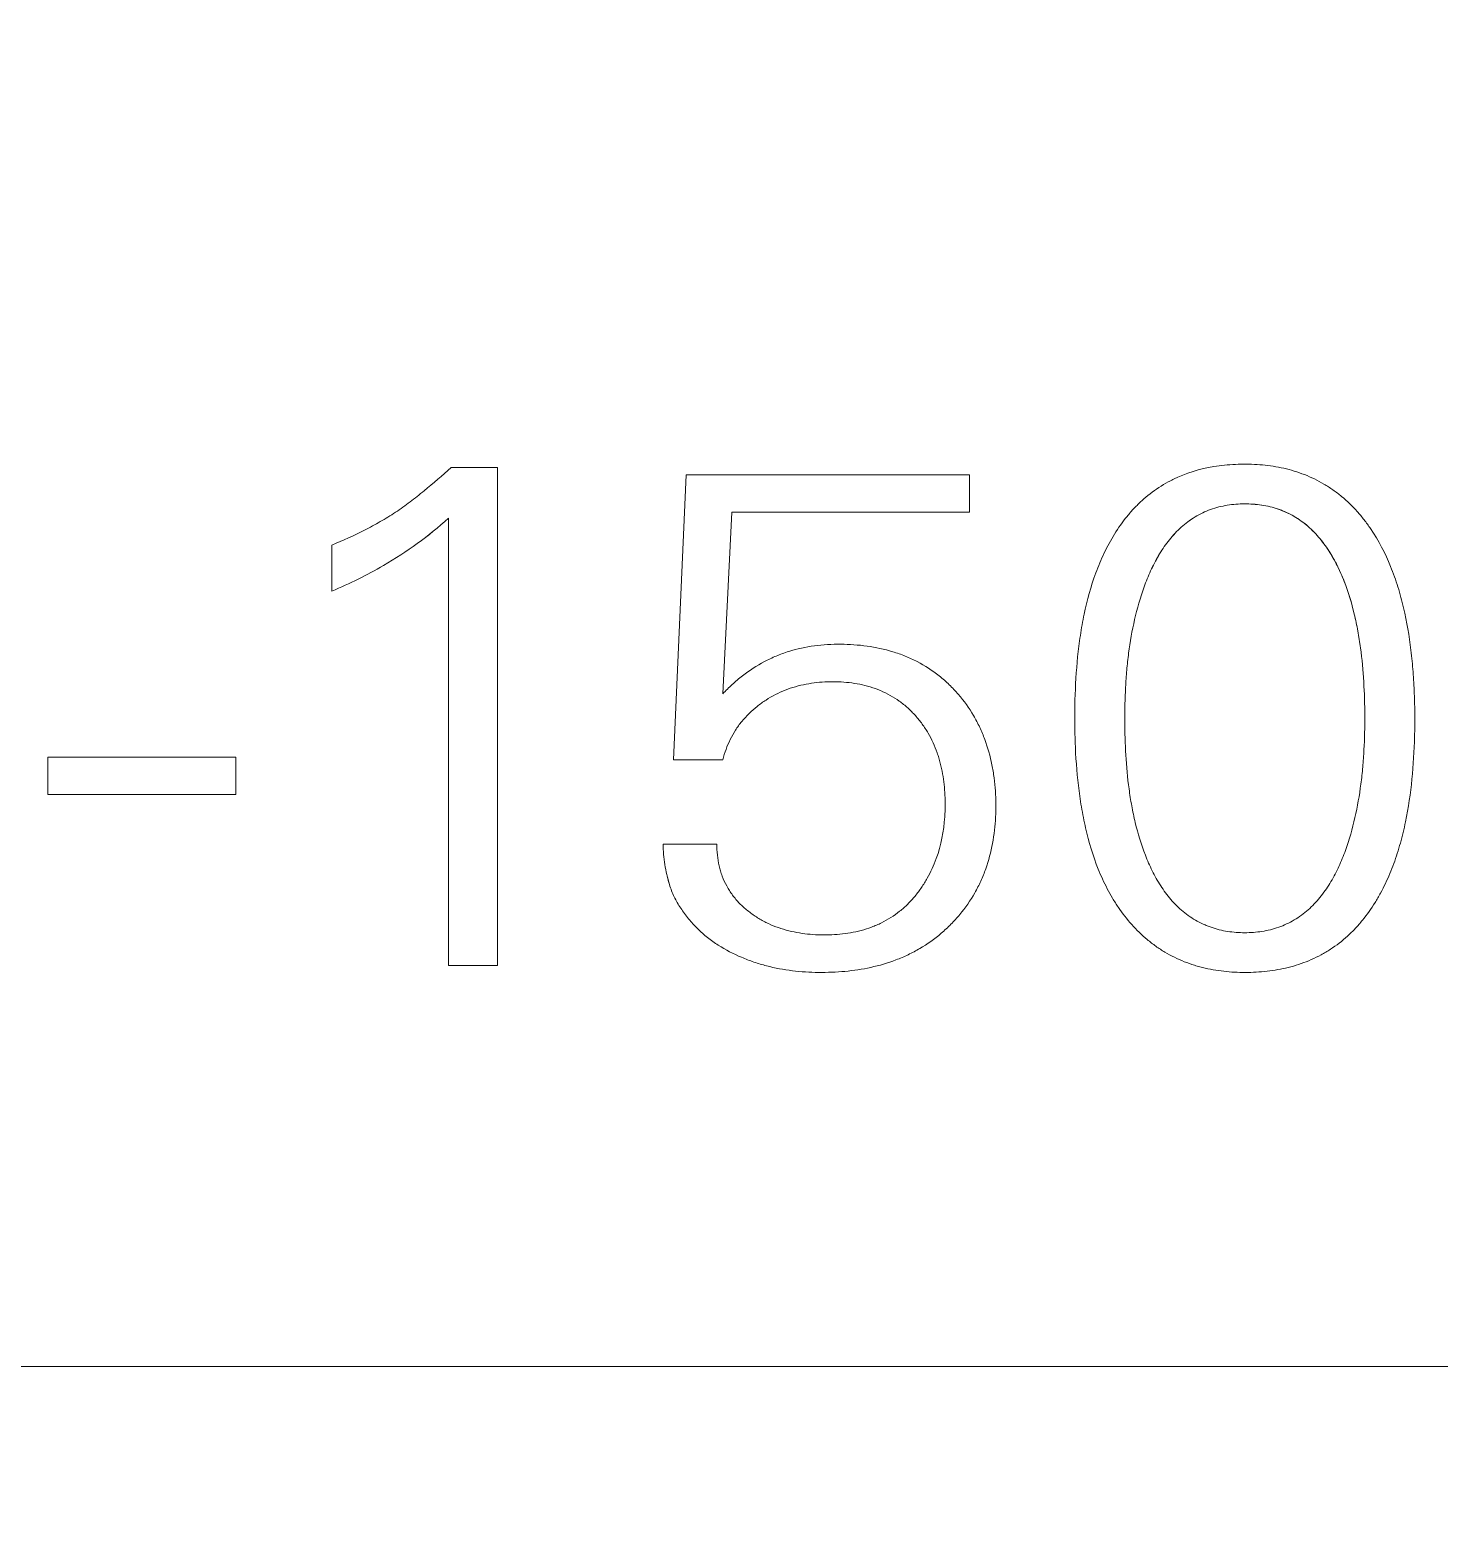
# Model space of a CAD drawing. Header units: millimetres. Extents: x 1359 to 3577, y 1336 to 3557.
# Drawn here: x 2588.19 to 2596.42, y 3249.92 to 3258.58 of the extents above; entities that cross this region are included whole.
import ezdxf

# ---------------------------------------------------------------- set-up
doc = ezdxf.new("R2010")
doc.units = ezdxf.units.MM
doc.set_wipeout_variables(frame=1)
doc.layers.add('000-PI-Oprema', color=30, linetype='Continuous', lineweight=5)

msp = doc.modelspace()

# ---------------------------------------------------------------- wipeouts: each hides what was drawn before it
msp.add_wipeout([(2556.5712, 3330.083), (2626.3712, 3330.083), (2626.3713, 3183.083), (2556.5713, 3183.083)])

# ---------------------------------------------------------------- next in the draw order: linework, layer by layer
at = {"layer": '000-PI-Oprema', "color": 0, "linetype": 'ByBlock', "lineweight": 0}
for p, q in [((2590.9212, 3256.0287), (2590.6509, 3256.0287)), ((2590.9212, 3256.0287), (2590.6509, 3256.0287)), ((2590.9212, 3253.1234), (2590.9212, 3256.0286)), ((2590.9212, 3253.1234), (2590.9212, 3256.0286)), ((2592.0219, 3255.987), (2591.9478, 3254.3237)), ((2592.0219, 3255.987), (2591.9478, 3254.3237)), ((2593.6759, 3255.987), (2592.0219, 3255.987)), ((2593.6759, 3255.987), (2592.0219, 3255.987)), ((2593.6759, 3255.768), (2593.6759, 3255.987)), ((2593.6759, 3255.768), (2593.6759, 3255.987)), ((2590.6342, 3255.7346), (2590.6342, 3253.1234)), ((2590.6342, 3255.7346), (2590.6342, 3253.1234)), ((2592.2356, 3254.7086), (2592.2874, 3255.768)), ((2592.2356, 3254.7086), (2592.2874, 3255.768)), ((2592.2874, 3255.768), (2593.6759, 3255.768)), ((2592.2874, 3255.768), (2593.6759, 3255.768)), ((2589.9543, 3255.577), (2589.9543, 3255.308)), ((2589.9543, 3255.577), (2589.9543, 3255.308)), ((2588.2963, 3254.3396), (2588.2963, 3254.1206)), ((2589.3931, 3254.3396), (2588.2963, 3254.3396)), ((2588.2963, 3254.3396), (2588.2963, 3254.1206)), ((2589.3931, 3254.3396), (2588.2963, 3254.3396)), ((2589.3931, 3254.1206), (2589.3931, 3254.3396)), ((2589.3931, 3254.1206), (2589.3931, 3254.3396)), ((2591.9478, 3254.3237), (2592.2356, 3254.3237)), ((2591.9478, 3254.3237), (2592.2356, 3254.3237)), ((2588.2963, 3254.1206), (2589.3931, 3254.1206)), ((2588.2963, 3254.1206), (2589.3931, 3254.1206)), ((2592.2005, 3253.8311), (2591.8872, 3253.8311)), ((2592.2005, 3253.8311), (2591.8872, 3253.8311)), ((2590.6342, 3253.1234), (2590.9212, 3253.1234)), ((2590.6342, 3253.1234), (2590.9212, 3253.1234)), ((2607.3712, 3250.783), (2556.8712, 3250.783)), ((2607.3712, 3250.783), (2556.8712, 3250.783))]:
    msp.add_line(p, q, dxfattribs=at)
for points, knots in [([(2590.6509, 3256.0287), (2590.5985, 3255.9829), (2590.5456, 3255.9377), (2590.4649, 3255.8715), (2590.4378, 3255.8498), (2590.3963, 3255.8181), (2590.3824, 3255.8077), (2590.354, 3255.7874), (2590.3396, 3255.7777), (2590.2959, 3255.7491), (2590.2662, 3255.7309), (2590.2058, 3255.6963), (2590.1751, 3255.6797), (2590.0821, 3255.6324), (2590.0187, 3255.6037), (2589.9543, 3255.577)], [0, 0, 0, 0, 0.25, 0.25, 0.375, 0.375, 0.4375, 0.4375, 0.5, 0.5, 0.625, 0.625, 0.75, 0.75, 1, 1, 1, 1]), ([(2590.6509, 3256.0287), (2590.5985, 3255.9829), (2590.5456, 3255.9377), (2590.4649, 3255.8715), (2590.4378, 3255.8498), (2590.3963, 3255.8181), (2590.3824, 3255.8077), (2590.354, 3255.7874), (2590.3396, 3255.7777), (2590.2959, 3255.7491), (2590.2662, 3255.7309), (2590.2058, 3255.6963), (2590.1751, 3255.6797), (2590.0821, 3255.6324), (2590.0187, 3255.6037), (2589.9543, 3255.577)], [0, 0, 0, 0, 0.25, 0.25, 0.375, 0.375, 0.4375, 0.4375, 0.5, 0.5, 0.625, 0.625, 0.75, 0.75, 1, 1, 1, 1]), ([(2594.5444, 3253.4619), (2594.5924, 3253.3917), (2594.6478, 3253.3284), (2594.7289, 3253.2604), (2594.7459, 3253.2474), (2594.7805, 3253.2228), (2594.8335, 3253.1883), (2594.9088, 3253.1514), (2594.9686, 3253.1303), (2594.999, 3253.1209), (2595.0093, 3253.118), (2595.0298, 3253.1124), (2595.0813, 3253.0996), (2595.1332, 3253.0914), (2595.2169, 3253.0834), (2595.2589, 3253.082), (2595.3224, 3253.0829), (2595.3437, 3253.0838), (2595.3859, 3253.0868), (2595.4069, 3253.0888), (2595.4694, 3253.0969), (2595.5105, 3253.1048), (2595.5914, 3253.1265), (2595.6312, 3253.1402), (2595.6897, 3253.1658), (2595.7089, 3253.1752), (2595.7461, 3253.1952), (2595.8004, 3253.2274), (2595.8504, 3253.2661), (2595.8976, 3253.309), (2595.9128, 3253.3239), (2595.9418, 3253.3548), (2595.9558, 3253.3707), (2595.9957, 3253.4197), (2596.02, 3253.4542), (2596.0535, 3253.5083), (2596.0641, 3253.5268), (2596.0843, 3253.564), (2596.0939, 3253.5828), (2596.121, 3253.6398), (2596.1372, 3253.6785), (2596.1662, 3253.7572), (2596.179, 3253.7971), (2596.196, 3253.8579), (2596.2013, 3253.8783), (2596.2112, 3253.9193), (2596.2158, 3253.94), (2596.2373, 3254.0435), (2596.2493, 3254.1265), (2596.2662, 3254.293), (2596.271, 3254.3764), (2596.2742, 3254.5017), (2596.2746, 3254.5435), (2596.2741, 3254.6272), (2596.2724, 3254.711), (2596.2677, 3254.7949), (2596.2613, 3254.8789), (2596.2572, 3254.9208), (2596.2421, 3255.0459), (2596.2282, 3255.1286), (2596.1993, 3255.2513), (2596.1884, 3255.2919), (2596.1633, 3255.3726), (2596.1492, 3255.4122), (2596.1019, 3255.5287), (2596.0637, 3255.6031), (2596.004, 3255.6904), (2595.9914, 3255.7076), (2595.9655, 3255.7409), (2595.952, 3255.757), (2595.91, 3255.804), (2595.8799, 3255.8332), (2595.8393, 3255.8669), (2595.8311, 3255.8734), (2595.8142, 3255.8863), (2595.8056, 3255.8926), (2595.7796, 3255.911), (2595.7263, 3255.9453), (2595.651, 3255.9817), (2595.5912, 3256.0025), (2595.5507, 3256.0148), (2595.5301, 3256.0203), (2595.4683, 3256.0343), (2595.4268, 3256.0406), (2595.3433, 3256.0483), (2595.3013, 3256.0497), (2595.238, 3256.0485), (2595.2168, 3256.0476), (2595.1747, 3256.0445), (2595.1537, 3256.0424), (2595.0497, 3256.0285), (2594.969, 3256.0075), (2594.8818, 3255.9688), (2594.8721, 3255.9643), (2594.853, 3255.9549), (2594.8249, 3255.9403), (2594.7619, 3255.9026), (2594.696, 3255.8513), (2594.651, 3255.8069), (2594.6292, 3255.7838), (2594.6221, 3255.7759), (2594.6081, 3255.7599), (2594.5741, 3255.7195), (2594.5439, 3255.6767), (2594.4999, 3255.6055), (2594.4799, 3255.5685), (2594.4526, 3255.5115), (2594.4439, 3255.4922), (2594.4275, 3255.4533), (2594.4197, 3255.4337), (2594.3833, 3255.3353), (2594.3614, 3255.2548), (2594.3358, 3255.1321), (2594.3286, 3255.0909), (2594.3161, 3255.008), (2594.3109, 3254.9662), (2594.2982, 3254.8408), (2594.2933, 3254.7573), (2594.29, 3254.6322), (2594.2895, 3254.5905), (2594.2898, 3254.5071), (2594.2906, 3254.4654), (2594.2952, 3254.3405), (2594.3011, 3254.2572), (2594.3157, 3254.1324), (2594.3215, 3254.0909), (2594.332, 3254.0286), (2594.3358, 3254.0078), (2594.344, 3253.9665), (2594.3484, 3253.946), (2594.3719, 3253.8438), (2594.3958, 3253.7637), (2594.4424, 3253.6469), (2594.4597, 3253.6086), (2594.4891, 3253.5522), (2594.4994, 3253.5337), (2594.5211, 3253.4973), (2594.5324, 3253.4794), (2594.5444, 3253.4619)], [0, 0, 0, 0, 0.03125, 0.03125, 0.039063, 0.039063, 0.046875, 0.0625, 0.070313, 0.070313, 0.074219, 0.074219, 0.078125, 0.09375, 0.09375, 0.109375, 0.109375, 0.117188, 0.117188, 0.125, 0.125, 0.140625, 0.140625, 0.15625, 0.15625, 0.164063, 0.164063, 0.171875, 0.1875, 0.1875, 0.195313, 0.195313, 0.203125, 0.203125, 0.21875, 0.21875, 0.226563, 0.226563, 0.234375, 0.234375, 0.25, 0.25, 0.265625, 0.265625, 0.273438, 0.273438, 0.28125, 0.28125, 0.3125, 0.3125, 0.34375, 0.34375, 0.359375, 0.359375, 0.375, 0.390625, 0.390625, 0.40625, 0.40625, 0.4375, 0.4375, 0.453125, 0.453125, 0.46875, 0.46875, 0.5, 0.5, 0.507813, 0.507813, 0.515625, 0.515625, 0.53125, 0.53125, 0.535156, 0.535156, 0.539063, 0.539063, 0.546875, 0.5625, 0.570313, 0.570313, 0.578125, 0.578125, 0.59375, 0.59375, 0.609375, 0.609375, 0.617188, 0.617188, 0.625, 0.625, 0.65625, 0.65625, 0.660156, 0.660156, 0.664063, 0.671875, 0.6875, 0.695313, 0.695313, 0.699219, 0.699219, 0.703125, 0.71875, 0.71875, 0.734375, 0.734375, 0.742188, 0.742188, 0.75, 0.75, 0.78125, 0.78125, 0.796875, 0.796875, 0.8125, 0.8125, 0.84375, 0.84375, 0.859375, 0.859375, 0.875, 0.875, 0.90625, 0.90625, 0.921875, 0.921875, 0.929688, 0.929688, 0.9375, 0.9375, 0.96875, 0.96875, 0.984375, 0.984375, 0.992188, 0.992188, 1, 1, 1, 1]), ([(2594.5444, 3253.4619), (2594.5924, 3253.3917), (2594.6478, 3253.3284), (2594.7289, 3253.2604), (2594.7459, 3253.2474), (2594.7805, 3253.2228), (2594.8335, 3253.1883), (2594.9088, 3253.1514), (2594.9686, 3253.1303), (2594.999, 3253.1209), (2595.0093, 3253.118), (2595.0298, 3253.1124), (2595.0813, 3253.0996), (2595.1332, 3253.0914), (2595.2169, 3253.0834), (2595.2589, 3253.082), (2595.3224, 3253.0829), (2595.3437, 3253.0838), (2595.3859, 3253.0868), (2595.4069, 3253.0888), (2595.4694, 3253.0969), (2595.5105, 3253.1048), (2595.5914, 3253.1265), (2595.6312, 3253.1402), (2595.6897, 3253.1658), (2595.7089, 3253.1752), (2595.7461, 3253.1952), (2595.8004, 3253.2274), (2595.8504, 3253.2661), (2595.8976, 3253.309), (2595.9128, 3253.3239), (2595.9418, 3253.3548), (2595.9558, 3253.3707), (2595.9957, 3253.4197), (2596.02, 3253.4542), (2596.0535, 3253.5083), (2596.0641, 3253.5268), (2596.0843, 3253.564), (2596.0939, 3253.5828), (2596.121, 3253.6398), (2596.1372, 3253.6785), (2596.1662, 3253.7572), (2596.179, 3253.7971), (2596.196, 3253.8579), (2596.2013, 3253.8783), (2596.2112, 3253.9193), (2596.2158, 3253.94), (2596.2373, 3254.0435), (2596.2493, 3254.1265), (2596.2662, 3254.293), (2596.271, 3254.3764), (2596.2742, 3254.5017), (2596.2746, 3254.5435), (2596.2741, 3254.6272), (2596.2724, 3254.711), (2596.2677, 3254.7949), (2596.2613, 3254.8789), (2596.2572, 3254.9208), (2596.2421, 3255.0459), (2596.2282, 3255.1286), (2596.1993, 3255.2513), (2596.1884, 3255.2919), (2596.1633, 3255.3726), (2596.1492, 3255.4122), (2596.1019, 3255.5287), (2596.0637, 3255.6031), (2596.004, 3255.6904), (2595.9914, 3255.7076), (2595.9655, 3255.7409), (2595.952, 3255.757), (2595.91, 3255.804), (2595.8799, 3255.8332), (2595.8393, 3255.8669), (2595.8311, 3255.8734), (2595.8142, 3255.8863), (2595.8056, 3255.8926), (2595.7796, 3255.911), (2595.7263, 3255.9453), (2595.651, 3255.9817), (2595.5912, 3256.0025), (2595.5507, 3256.0148), (2595.5301, 3256.0203), (2595.4683, 3256.0343), (2595.4268, 3256.0406), (2595.3433, 3256.0483), (2595.3013, 3256.0497), (2595.238, 3256.0485), (2595.2168, 3256.0476), (2595.1747, 3256.0445), (2595.1537, 3256.0424), (2595.0497, 3256.0285), (2594.969, 3256.0075), (2594.8818, 3255.9688), (2594.8721, 3255.9643), (2594.853, 3255.9549), (2594.8249, 3255.9403), (2594.7619, 3255.9026), (2594.696, 3255.8513), (2594.651, 3255.8069), (2594.6292, 3255.7838), (2594.6221, 3255.7759), (2594.6081, 3255.7599), (2594.5741, 3255.7195), (2594.5439, 3255.6767), (2594.4999, 3255.6055), (2594.4799, 3255.5685), (2594.4526, 3255.5115), (2594.4439, 3255.4922), (2594.4275, 3255.4533), (2594.4197, 3255.4337), (2594.3833, 3255.3353), (2594.3614, 3255.2548), (2594.3358, 3255.1321), (2594.3286, 3255.0909), (2594.3161, 3255.008), (2594.3109, 3254.9662), (2594.2982, 3254.8408), (2594.2933, 3254.7573), (2594.29, 3254.6322), (2594.2895, 3254.5905), (2594.2898, 3254.5071), (2594.2906, 3254.4654), (2594.2952, 3254.3405), (2594.3011, 3254.2572), (2594.3157, 3254.1324), (2594.3215, 3254.0909), (2594.332, 3254.0286), (2594.3358, 3254.0078), (2594.344, 3253.9665), (2594.3484, 3253.946), (2594.3719, 3253.8438), (2594.3958, 3253.7637), (2594.4424, 3253.6469), (2594.4597, 3253.6086), (2594.4891, 3253.5522), (2594.4994, 3253.5337), (2594.5211, 3253.4973), (2594.5324, 3253.4794), (2594.5444, 3253.4619)], [0, 0, 0, 0, 0.03125, 0.03125, 0.039063, 0.039063, 0.046875, 0.0625, 0.070313, 0.070313, 0.074219, 0.074219, 0.078125, 0.09375, 0.09375, 0.109375, 0.109375, 0.117188, 0.117188, 0.125, 0.125, 0.140625, 0.140625, 0.15625, 0.15625, 0.164063, 0.164063, 0.171875, 0.1875, 0.1875, 0.195313, 0.195313, 0.203125, 0.203125, 0.21875, 0.21875, 0.226563, 0.226563, 0.234375, 0.234375, 0.25, 0.25, 0.265625, 0.265625, 0.273438, 0.273438, 0.28125, 0.28125, 0.3125, 0.3125, 0.34375, 0.34375, 0.359375, 0.359375, 0.375, 0.390625, 0.390625, 0.40625, 0.40625, 0.4375, 0.4375, 0.453125, 0.453125, 0.46875, 0.46875, 0.5, 0.5, 0.507813, 0.507813, 0.515625, 0.515625, 0.53125, 0.53125, 0.535156, 0.535156, 0.539063, 0.539063, 0.546875, 0.5625, 0.570313, 0.570313, 0.578125, 0.578125, 0.59375, 0.59375, 0.609375, 0.609375, 0.617188, 0.617188, 0.625, 0.625, 0.65625, 0.65625, 0.660156, 0.660156, 0.664063, 0.671875, 0.6875, 0.695313, 0.695313, 0.699219, 0.699219, 0.703125, 0.71875, 0.71875, 0.734375, 0.734375, 0.742188, 0.742188, 0.75, 0.75, 0.78125, 0.78125, 0.796875, 0.796875, 0.8125, 0.8125, 0.84375, 0.84375, 0.859375, 0.859375, 0.875, 0.875, 0.90625, 0.90625, 0.921875, 0.921875, 0.929688, 0.929688, 0.9375, 0.9375, 0.96875, 0.96875, 0.984375, 0.984375, 0.992188, 0.992188, 1, 1, 1, 1]), ([(2595.9827, 3254.5639), (2595.9827, 3254.5693), (2595.9827, 3254.5746), (2595.9824, 3254.6463), (2595.9805, 3254.7126), (2595.9725, 3254.8449), (2595.9664, 3254.9109), (2595.9531, 3255.0097), (2595.9479, 3255.0426), (2595.936, 3255.1083), (2595.9291, 3255.1412), (2595.9058, 3255.2388), (2595.8866, 3255.3028), (2595.8561, 3255.3808), (2595.8497, 3255.3963), (2595.8362, 3255.4269), (2595.8291, 3255.4421), (2595.8068, 3255.4868), (2595.7906, 3255.5157), (2595.7545, 3255.5716), (2595.7348, 3255.5984), (2595.7017, 3255.6366), (2595.6902, 3255.649), (2595.6663, 3255.6725), (2595.6416, 3255.6949), (2595.6149, 3255.715), (2595.5872, 3255.7338), (2595.5728, 3255.7427), (2595.5284, 3255.767), (2595.4976, 3255.7801), (2595.4499, 3255.7952), (2595.4338, 3255.7995), (2595.401, 3255.8068), (2595.3842, 3255.8096), (2595.3342, 3255.8162), (2595.3009, 3255.8178), (2595.2509, 3255.8167), (2595.2342, 3255.8158), (2595.2009, 3255.8125), (2595.1842, 3255.8102), (2595.1343, 3255.801), (2595.1021, 3255.792), (2595.0554, 3255.7738), (2595.0401, 3255.767), (2595.0101, 3255.7518), (2594.9953, 3255.7434), (2594.9529, 3255.7163), (2594.9266, 3255.6957), (2594.8899, 3255.6613), (2594.8781, 3255.6493), (2594.8555, 3255.6242), (2594.8448, 3255.6114), (2594.8141, 3255.5718), (2594.7956, 3255.5441), (2594.7619, 3255.4866), (2594.7466, 3255.4569), (2594.7186, 3255.3958), (2594.706, 3255.3646), (2594.6946, 3255.333)], [0, 0, 0, 0, 0.006664, 0.006664, 0.089442, 0.089442, 0.17222, 0.17222, 0.213609, 0.213609, 0.254998, 0.254998, 0.337776, 0.337776, 0.35847, 0.35847, 0.379165, 0.379165, 0.420554, 0.420554, 0.461943, 0.461943, 0.482637, 0.482637, 0.503332, 0.524026, 0.524026, 0.544721, 0.544721, 0.58611, 0.58611, 0.606804, 0.606804, 0.627499, 0.627499, 0.668888, 0.668888, 0.689582, 0.689582, 0.710277, 0.710277, 0.751666, 0.751666, 0.77236, 0.77236, 0.793055, 0.793055, 0.834444, 0.834444, 0.855138, 0.855138, 0.875833, 0.875833, 0.917222, 0.917222, 0.958611, 0.958611, 1, 1, 1, 1]), ([(2595.9827, 3254.5639), (2595.9827, 3254.5693), (2595.9827, 3254.5746), (2595.9824, 3254.6463), (2595.9805, 3254.7126), (2595.9725, 3254.8449), (2595.9664, 3254.9109), (2595.9531, 3255.0097), (2595.9479, 3255.0426), (2595.936, 3255.1083), (2595.9291, 3255.1412), (2595.9058, 3255.2388), (2595.8866, 3255.3028), (2595.8561, 3255.3808), (2595.8497, 3255.3963), (2595.8362, 3255.4269), (2595.8291, 3255.4421), (2595.8068, 3255.4868), (2595.7906, 3255.5157), (2595.7545, 3255.5716), (2595.7348, 3255.5984), (2595.7017, 3255.6366), (2595.6902, 3255.649), (2595.6663, 3255.6725), (2595.6416, 3255.6949), (2595.6149, 3255.715), (2595.5872, 3255.7338), (2595.5728, 3255.7427), (2595.5284, 3255.767), (2595.4976, 3255.7801), (2595.4499, 3255.7952), (2595.4338, 3255.7995), (2595.401, 3255.8068), (2595.3842, 3255.8096), (2595.3342, 3255.8162), (2595.3009, 3255.8178), (2595.2509, 3255.8167), (2595.2342, 3255.8158), (2595.2009, 3255.8125), (2595.1842, 3255.8102), (2595.1343, 3255.801), (2595.1021, 3255.792), (2595.0554, 3255.7738), (2595.0401, 3255.767), (2595.0101, 3255.7518), (2594.9953, 3255.7434), (2594.9529, 3255.7163), (2594.9266, 3255.6957), (2594.8899, 3255.6613), (2594.8781, 3255.6493), (2594.8555, 3255.6242), (2594.8448, 3255.6114), (2594.8141, 3255.5718), (2594.7956, 3255.5441), (2594.7619, 3255.4866), (2594.7466, 3255.4569), (2594.7186, 3255.3958), (2594.706, 3255.3646), (2594.6946, 3255.333)], [0, 0, 0, 0, 0.006664, 0.006664, 0.089442, 0.089442, 0.17222, 0.17222, 0.213609, 0.213609, 0.254998, 0.254998, 0.337776, 0.337776, 0.35847, 0.35847, 0.379165, 0.379165, 0.420554, 0.420554, 0.461943, 0.461943, 0.482637, 0.482637, 0.503332, 0.524026, 0.524026, 0.544721, 0.544721, 0.58611, 0.58611, 0.606804, 0.606804, 0.627499, 0.627499, 0.668888, 0.668888, 0.689582, 0.689582, 0.710277, 0.710277, 0.751666, 0.751666, 0.77236, 0.77236, 0.793055, 0.793055, 0.834444, 0.834444, 0.855138, 0.855138, 0.875833, 0.875833, 0.917222, 0.917222, 0.958611, 0.958611, 1, 1, 1, 1]), ([(2594.6946, 3255.333), (2594.706, 3255.3646), (2594.7186, 3255.3957), (2594.7463, 3255.4564), (2594.7616, 3255.4861), (2594.7869, 3255.5293), (2594.7958, 3255.5435), (2594.8146, 3255.5714), (2594.8244, 3255.5851), (2594.8554, 3255.625), (2594.8777, 3255.6499), (2594.9143, 3255.6842), (2594.927, 3255.6951), (2594.9536, 3255.7158), (2594.9675, 3255.7256), (2595.0099, 3255.7527), (2595.0545, 3255.7752), (2595.1023, 3255.7912), (2595.1348, 3255.8003), (2595.1513, 3255.8041), (2595.2008, 3255.8133), (2595.2342, 3255.8164), (2595.2847, 3255.8174), (2595.3017, 3255.8172), (2595.3353, 3255.8154), (2595.352, 3255.8139), (2595.4016, 3255.8073), (2595.4342, 3255.8002), (2595.4742, 3255.7875), (2595.4822, 3255.7848), (2595.498, 3255.7789), (2595.5059, 3255.7757), (2595.5292, 3255.7657), (2595.5743, 3255.7437), (2595.6156, 3255.7155), (2595.6544, 3255.6834), (2595.6669, 3255.6719), (2595.6909, 3255.6483), (2595.7023, 3255.636), (2595.735, 3255.598), (2595.7548, 3255.5712), (2595.782, 3255.529), (2595.7906, 3255.5147), (2595.8071, 3255.4854), (2595.815, 3255.4705), (2595.8373, 3255.4254), (2595.8506, 3255.3949), (2595.8868, 3255.3019), (2595.906, 3255.2382), (2595.9292, 3255.1407), (2595.9361, 3255.1078), (2595.948, 3255.0421), (2595.9531, 3255.0092), (2595.9664, 3254.9104), (2595.9725, 3254.8445), (2595.9805, 3254.7124), (2595.9824, 3254.6462), (2595.9829, 3254.5138), (2595.9815, 3254.4475), (2595.976, 3254.3479), (2595.9737, 3254.3147), (2595.9677, 3254.2482), (2595.9641, 3254.215), (2595.9512, 3254.116), (2595.9399, 3254.0505), (2595.9104, 3253.9211), (2595.8922, 3253.857), (2595.8695, 3253.794)], [0, 0, 0, 0, 0.03125, 0.03125, 0.0625, 0.0625, 0.078125, 0.078125, 0.09375, 0.09375, 0.125, 0.125, 0.140625, 0.140625, 0.15625, 0.15625, 0.1875, 0.203125, 0.203125, 0.21875, 0.21875, 0.25, 0.25, 0.265625, 0.265625, 0.28125, 0.28125, 0.3125, 0.3125, 0.320312, 0.320312, 0.328125, 0.328125, 0.34375, 0.375, 0.375, 0.390625, 0.390625, 0.40625, 0.40625, 0.4375, 0.4375, 0.453125, 0.453125, 0.46875, 0.46875, 0.5, 0.5, 0.5625, 0.5625, 0.59375, 0.59375, 0.625, 0.625, 0.6875, 0.6875, 0.75, 0.75, 0.8125, 0.8125, 0.84375, 0.84375, 0.875, 0.875, 0.9375, 0.9375, 1, 1, 1, 1]), ([(2594.6946, 3255.333), (2594.706, 3255.3646), (2594.7186, 3255.3957), (2594.7463, 3255.4564), (2594.7616, 3255.4861), (2594.7869, 3255.5293), (2594.7958, 3255.5435), (2594.8146, 3255.5714), (2594.8244, 3255.5851), (2594.8554, 3255.625), (2594.8777, 3255.6499), (2594.9143, 3255.6842), (2594.927, 3255.6951), (2594.9536, 3255.7158), (2594.9675, 3255.7256), (2595.0099, 3255.7527), (2595.0545, 3255.7752), (2595.1023, 3255.7912), (2595.1348, 3255.8003), (2595.1513, 3255.8041), (2595.2008, 3255.8133), (2595.2342, 3255.8164), (2595.2847, 3255.8174), (2595.3017, 3255.8172), (2595.3353, 3255.8154), (2595.352, 3255.8139), (2595.4016, 3255.8073), (2595.4342, 3255.8002), (2595.4742, 3255.7875), (2595.4822, 3255.7848), (2595.498, 3255.7789), (2595.5059, 3255.7757), (2595.5292, 3255.7657), (2595.5743, 3255.7437), (2595.6156, 3255.7155), (2595.6544, 3255.6834), (2595.6669, 3255.6719), (2595.6909, 3255.6483), (2595.7023, 3255.636), (2595.735, 3255.598), (2595.7548, 3255.5712), (2595.782, 3255.529), (2595.7906, 3255.5147), (2595.8071, 3255.4854), (2595.815, 3255.4705), (2595.8373, 3255.4254), (2595.8506, 3255.3949), (2595.8868, 3255.3019), (2595.906, 3255.2382), (2595.9292, 3255.1407), (2595.9361, 3255.1078), (2595.948, 3255.0421), (2595.9531, 3255.0092), (2595.9664, 3254.9104), (2595.9725, 3254.8445), (2595.9805, 3254.7124), (2595.9824, 3254.6462), (2595.9829, 3254.5138), (2595.9815, 3254.4475), (2595.976, 3254.3479), (2595.9737, 3254.3147), (2595.9677, 3254.2482), (2595.9641, 3254.215), (2595.9512, 3254.116), (2595.9399, 3254.0505), (2595.9104, 3253.9211), (2595.8922, 3253.857), (2595.8695, 3253.794)], [0, 0, 0, 0, 0.03125, 0.03125, 0.0625, 0.0625, 0.078125, 0.078125, 0.09375, 0.09375, 0.125, 0.125, 0.140625, 0.140625, 0.15625, 0.15625, 0.1875, 0.203125, 0.203125, 0.21875, 0.21875, 0.25, 0.25, 0.265625, 0.265625, 0.28125, 0.28125, 0.3125, 0.3125, 0.320312, 0.320312, 0.328125, 0.328125, 0.34375, 0.375, 0.375, 0.390625, 0.390625, 0.40625, 0.40625, 0.4375, 0.4375, 0.453125, 0.453125, 0.46875, 0.46875, 0.5, 0.5, 0.5625, 0.5625, 0.59375, 0.59375, 0.625, 0.625, 0.6875, 0.6875, 0.75, 0.75, 0.8125, 0.8125, 0.84375, 0.84375, 0.875, 0.875, 0.9375, 0.9375, 1, 1, 1, 1]), ([(2590.2556, 3255.4573), (2590.3231, 3255.4972), (2590.3889, 3255.5399), (2590.5157, 3255.6321), (2590.5766, 3255.6815), (2590.6342, 3255.7346)], [0, 0, 0, 0, 0.5, 0.5, 1, 1, 1, 1]), ([(2590.6342, 3255.7346), (2590.5766, 3255.6815), (2590.5156, 3255.6321), (2590.3888, 3255.5398), (2590.3231, 3255.4972), (2590.2556, 3255.4573)], [0, 0, 0, 0, 0.5, 0.5, 1, 1, 1, 1]), ([(2590.2556, 3255.4573), (2590.3231, 3255.4972), (2590.3889, 3255.5399), (2590.5157, 3255.6321), (2590.5766, 3255.6815), (2590.6342, 3255.7346)], [0, 0, 0, 0, 0.5, 0.5, 1, 1, 1, 1]), ([(2590.6342, 3255.7346), (2590.5766, 3255.6815), (2590.5156, 3255.6321), (2590.3888, 3255.5398), (2590.3231, 3255.4972), (2590.2556, 3255.4573)], [0, 0, 0, 0, 0.5, 0.5, 1, 1, 1, 1]), ([(2595.8695, 3253.794), (2595.858, 3253.7625), (2595.8454, 3253.7315), (2595.8176, 3253.6711), (2595.8023, 3253.6415), (2595.7767, 3253.5985), (2595.7678, 3253.5844), (2595.7489, 3253.5567), (2595.739, 3253.5431), (2595.7079, 3253.5035), (2595.6854, 3253.4789), (2595.6486, 3253.4449), (2595.6358, 3253.4341), (2595.6092, 3253.4137), (2595.5952, 3253.404), (2595.5527, 3253.3774), (2595.508, 3253.3552), (2595.4603, 3253.3396), (2595.4278, 3253.3307), (2595.4113, 3253.327), (2595.3618, 3253.3181), (2595.3285, 3253.3151), (2595.2782, 3253.3141), (2595.2612, 3253.3144), (2595.2277, 3253.3163), (2595.2111, 3253.3178), (2595.1616, 3253.3244), (2595.1291, 3253.3315), (2595.0893, 3253.3443), (2595.0813, 3253.347), (2595.0655, 3253.3529), (2595.0577, 3253.3561), (2595.0345, 3253.3661), (2594.9894, 3253.3881), (2594.9482, 3253.4163), (2594.9096, 3253.4483), (2594.8971, 3253.4597), (2594.8731, 3253.4833), (2594.8617, 3253.4956), (2594.8291, 3253.5335), (2594.8094, 3253.5603), (2594.7823, 3253.6023), (2594.7736, 3253.6166), (2594.7572, 3253.6458), (2594.7493, 3253.6607), (2594.727, 3253.7056), (2594.7137, 3253.7361), (2594.6775, 3253.8289), (2594.6584, 3253.8924), (2594.6351, 3253.9895), (2594.6283, 3254.0223), (2594.6163, 3254.0879), (2594.6111, 3254.1208), (2594.5977, 3254.2193), (2594.5916, 3254.2851), (2594.5836, 3254.4169), (2594.5817, 3254.4829), (2594.5812, 3254.6149), (2594.5826, 3254.681), (2594.5881, 3254.7802), (2594.5905, 3254.8133), (2594.5964, 3254.8795), (2594.6, 3254.9127), (2594.6129, 3255.0117), (2594.6242, 3255.077), (2594.6537, 3255.2063), (2594.6718, 3255.2702), (2594.6946, 3255.333)], [0, 0, 0, 0, 0.03125, 0.03125, 0.0625, 0.0625, 0.078125, 0.078125, 0.09375, 0.09375, 0.125, 0.125, 0.140625, 0.140625, 0.15625, 0.15625, 0.1875, 0.203125, 0.203125, 0.21875, 0.21875, 0.25, 0.25, 0.265625, 0.265625, 0.28125, 0.28125, 0.3125, 0.3125, 0.320312, 0.320312, 0.328125, 0.328125, 0.34375, 0.375, 0.375, 0.390625, 0.390625, 0.40625, 0.40625, 0.4375, 0.4375, 0.453125, 0.453125, 0.46875, 0.46875, 0.5, 0.5, 0.5625, 0.5625, 0.59375, 0.59375, 0.625, 0.625, 0.6875, 0.6875, 0.75, 0.75, 0.8125, 0.8125, 0.84375, 0.84375, 0.875, 0.875, 0.9375, 0.9375, 1, 1, 1, 1]), ([(2595.8695, 3253.794), (2595.858, 3253.7625), (2595.8454, 3253.7315), (2595.8176, 3253.6711), (2595.8023, 3253.6415), (2595.7767, 3253.5985), (2595.7678, 3253.5844), (2595.7489, 3253.5567), (2595.739, 3253.5431), (2595.7079, 3253.5035), (2595.6854, 3253.4789), (2595.6486, 3253.4449), (2595.6358, 3253.4341), (2595.6092, 3253.4137), (2595.5952, 3253.404), (2595.5527, 3253.3774), (2595.508, 3253.3552), (2595.4603, 3253.3396), (2595.4278, 3253.3307), (2595.4113, 3253.327), (2595.3618, 3253.3181), (2595.3285, 3253.3151), (2595.2782, 3253.3141), (2595.2612, 3253.3144), (2595.2277, 3253.3163), (2595.2111, 3253.3178), (2595.1616, 3253.3244), (2595.1291, 3253.3315), (2595.0893, 3253.3443), (2595.0813, 3253.347), (2595.0655, 3253.3529), (2595.0577, 3253.3561), (2595.0345, 3253.3661), (2594.9894, 3253.3881), (2594.9482, 3253.4163), (2594.9096, 3253.4483), (2594.8971, 3253.4597), (2594.8731, 3253.4833), (2594.8617, 3253.4956), (2594.8291, 3253.5335), (2594.8094, 3253.5603), (2594.7823, 3253.6023), (2594.7736, 3253.6166), (2594.7572, 3253.6458), (2594.7493, 3253.6607), (2594.727, 3253.7056), (2594.7137, 3253.7361), (2594.6775, 3253.8289), (2594.6584, 3253.8924), (2594.6351, 3253.9895), (2594.6283, 3254.0223), (2594.6163, 3254.0879), (2594.6111, 3254.1208), (2594.5977, 3254.2193), (2594.5916, 3254.2851), (2594.5836, 3254.4169), (2594.5817, 3254.4829), (2594.5812, 3254.6149), (2594.5826, 3254.681), (2594.5881, 3254.7802), (2594.5905, 3254.8133), (2594.5964, 3254.8795), (2594.6, 3254.9127), (2594.6129, 3255.0117), (2594.6242, 3255.077), (2594.6537, 3255.2063), (2594.6718, 3255.2702), (2594.6946, 3255.333)], [0, 0, 0, 0, 0.03125, 0.03125, 0.0625, 0.0625, 0.078125, 0.078125, 0.09375, 0.09375, 0.125, 0.125, 0.140625, 0.140625, 0.15625, 0.15625, 0.1875, 0.203125, 0.203125, 0.21875, 0.21875, 0.25, 0.25, 0.265625, 0.265625, 0.28125, 0.28125, 0.3125, 0.3125, 0.320312, 0.320312, 0.328125, 0.328125, 0.34375, 0.375, 0.375, 0.390625, 0.390625, 0.40625, 0.40625, 0.4375, 0.4375, 0.453125, 0.453125, 0.46875, 0.46875, 0.5, 0.5, 0.5625, 0.5625, 0.59375, 0.59375, 0.625, 0.625, 0.6875, 0.6875, 0.75, 0.75, 0.8125, 0.8125, 0.84375, 0.84375, 0.875, 0.875, 0.9375, 0.9375, 1, 1, 1, 1]), ([(2591.9239, 3253.5955), (2591.9314, 3253.5705), (2591.9409, 3253.5466), (2591.9632, 3253.5006), (2591.976, 3253.4785), (2591.9971, 3253.4464), (2592.0045, 3253.4359), (2592.0199, 3253.4152), (2592.0279, 3253.405), (2592.0444, 3253.3851), (2592.0528, 3253.3753), (2592.0701, 3253.3563), (2592.0789, 3253.3469), (2592.1062, 3253.3197), (2592.1254, 3253.3026), (2592.1658, 3253.2705), (2592.1871, 3253.2554), (2592.2521, 3253.2138), (2592.2977, 3253.1905), (2592.3684, 3253.1607), (2592.3924, 3253.1515), (2592.4412, 3253.135), (2592.4661, 3253.1276), (2592.5407, 3253.1082), (2592.5909, 3253.0988), (2592.6921, 3253.0863), (2592.7431, 3253.0831), (2592.8201, 3253.0823), (2592.8459, 3253.0826), (2592.8973, 3253.0846), (2592.9229, 3253.0863), (2592.9992, 3253.0934), (2593.0496, 3253.101), (2593.149, 3253.1228), (2593.198, 3253.1371), (2593.2583, 3253.1601), (2593.2704, 3253.165), (2593.2941, 3253.1751), (2593.3293, 3253.1911), (2593.4085, 3253.2331), (2593.4711, 3253.2776), (2593.5203, 3253.3195), (2593.53, 3253.3281), (2593.5489, 3253.3457), (2593.5581, 3253.3547), (2593.5852, 3253.3821), (2593.6369, 3253.4389), (2593.6807, 3253.5019), (2593.7127, 3253.5582), (2593.7188, 3253.5696), (2593.7305, 3253.5926), (2593.7473, 3253.6274), (2593.7616, 3253.663), (2593.7873, 3253.7353), (2593.8003, 3253.7849), (2593.8192, 3253.8867), (2593.8248, 3253.9376), (2593.8286, 3254.014), (2593.8291, 3254.0395), (2593.8287, 3254.0905), (2593.827, 3254.1415), (2593.8221, 3254.1925), (2593.8156, 3254.2436), (2593.8114, 3254.2692), (2593.7963, 3254.3448), (2593.7826, 3254.3941), (2593.7559, 3254.466), (2593.746, 3254.4896), (2593.724, 3254.5362), (2593.7119, 3254.5592), (2593.6728, 3254.6258), (2593.643, 3254.6672), (2593.593, 3254.7252), (2593.5755, 3254.7438), (2593.5385, 3254.7796), (2593.519, 3254.7968), (2593.4585, 3254.8451), (2593.3942, 3254.8868), (2593.3242, 3254.919), (2593.2883, 3254.9335), (2593.2762, 3254.9381), (2593.2518, 3254.9467), (2593.2395, 3254.9507), (2593.178, 3254.9694), (2593.128, 3254.98), (2593.052, 3254.9906), (2593.0265, 3254.9932), (2592.9751, 3254.9968), (2592.9493, 3254.9978), (2592.872, 3254.9985), (2592.8208, 3254.9958), (2592.7197, 3254.9822), (2592.6696, 3254.9714), (2592.5954, 3254.948), (2592.5711, 3254.9391), (2592.5239, 3254.9193), (2592.5008, 3254.9083), (2592.4334, 3254.8726), (2592.3906, 3254.8449), (2592.3296, 3254.7975), (2592.3097, 3254.7807), (2592.2716, 3254.7458), (2592.2533, 3254.7275), (2592.2356, 3254.7086)], [0, 0, 0, 0, 0.015625, 0.015625, 0.03125, 0.03125, 0.039063, 0.039063, 0.046875, 0.046875, 0.054688, 0.054688, 0.0625, 0.0625, 0.078125, 0.078125, 0.09375, 0.09375, 0.125, 0.125, 0.140625, 0.140625, 0.15625, 0.15625, 0.1875, 0.1875, 0.21875, 0.21875, 0.234375, 0.234375, 0.25, 0.25, 0.28125, 0.28125, 0.3125, 0.3125, 0.320313, 0.320313, 0.328125, 0.34375, 0.375, 0.375, 0.382813, 0.382813, 0.390625, 0.390625, 0.40625, 0.4375, 0.4375, 0.445313, 0.445313, 0.453125, 0.46875, 0.46875, 0.5, 0.5, 0.53125, 0.53125, 0.546875, 0.546875, 0.5625, 0.578125, 0.578125, 0.59375, 0.59375, 0.625, 0.625, 0.640625, 0.640625, 0.65625, 0.65625, 0.6875, 0.6875, 0.703125, 0.703125, 0.71875, 0.71875, 0.75, 0.765625, 0.765625, 0.773438, 0.773438, 0.78125, 0.78125, 0.8125, 0.8125, 0.828125, 0.828125, 0.84375, 0.84375, 0.875, 0.875, 0.90625, 0.90625, 0.921875, 0.921875, 0.9375, 0.9375, 0.96875, 0.96875, 0.984375, 0.984375, 1, 1, 1, 1]), ([(2591.9239, 3253.5955), (2591.9314, 3253.5705), (2591.9409, 3253.5466), (2591.9632, 3253.5006), (2591.976, 3253.4785), (2591.9971, 3253.4464), (2592.0045, 3253.4359), (2592.0199, 3253.4152), (2592.0279, 3253.405), (2592.0444, 3253.3851), (2592.0528, 3253.3753), (2592.0701, 3253.3563), (2592.0789, 3253.3469), (2592.1062, 3253.3197), (2592.1254, 3253.3026), (2592.1658, 3253.2705), (2592.1871, 3253.2554), (2592.2521, 3253.2138), (2592.2977, 3253.1905), (2592.3684, 3253.1607), (2592.3924, 3253.1515), (2592.4412, 3253.135), (2592.4661, 3253.1276), (2592.5407, 3253.1082), (2592.5909, 3253.0988), (2592.6921, 3253.0863), (2592.7431, 3253.0831), (2592.8201, 3253.0823), (2592.8459, 3253.0826), (2592.8973, 3253.0846), (2592.9229, 3253.0863), (2592.9992, 3253.0934), (2593.0496, 3253.101), (2593.149, 3253.1228), (2593.198, 3253.1371), (2593.2583, 3253.1601), (2593.2704, 3253.165), (2593.2941, 3253.1751), (2593.3293, 3253.1911), (2593.4085, 3253.2331), (2593.4711, 3253.2776), (2593.5203, 3253.3195), (2593.53, 3253.3281), (2593.5489, 3253.3457), (2593.5581, 3253.3547), (2593.5852, 3253.3821), (2593.6369, 3253.4389), (2593.6807, 3253.5019), (2593.7127, 3253.5582), (2593.7188, 3253.5696), (2593.7305, 3253.5926), (2593.7473, 3253.6274), (2593.7616, 3253.663), (2593.7873, 3253.7353), (2593.8003, 3253.7849), (2593.8192, 3253.8867), (2593.8248, 3253.9376), (2593.8286, 3254.014), (2593.8291, 3254.0395), (2593.8287, 3254.0905), (2593.827, 3254.1415), (2593.8221, 3254.1925), (2593.8156, 3254.2436), (2593.8114, 3254.2692), (2593.7963, 3254.3448), (2593.7826, 3254.3941), (2593.7559, 3254.466), (2593.746, 3254.4896), (2593.724, 3254.5362), (2593.7119, 3254.5592), (2593.6728, 3254.6258), (2593.643, 3254.6672), (2593.593, 3254.7252), (2593.5755, 3254.7438), (2593.5385, 3254.7796), (2593.519, 3254.7968), (2593.4585, 3254.8451), (2593.3942, 3254.8868), (2593.3242, 3254.919), (2593.2883, 3254.9335), (2593.2762, 3254.9381), (2593.2518, 3254.9467), (2593.2395, 3254.9507), (2593.178, 3254.9694), (2593.128, 3254.98), (2593.052, 3254.9906), (2593.0265, 3254.9932), (2592.9751, 3254.9968), (2592.9493, 3254.9978), (2592.872, 3254.9985), (2592.8208, 3254.9958), (2592.7197, 3254.9822), (2592.6696, 3254.9714), (2592.5954, 3254.948), (2592.5711, 3254.9391), (2592.5239, 3254.9193), (2592.5008, 3254.9083), (2592.4334, 3254.8726), (2592.3906, 3254.8449), (2592.3296, 3254.7975), (2592.3097, 3254.7807), (2592.2716, 3254.7458), (2592.2533, 3254.7275), (2592.2356, 3254.7086)], [0, 0, 0, 0, 0.015625, 0.015625, 0.03125, 0.03125, 0.039063, 0.039063, 0.046875, 0.046875, 0.054688, 0.054688, 0.0625, 0.0625, 0.078125, 0.078125, 0.09375, 0.09375, 0.125, 0.125, 0.140625, 0.140625, 0.15625, 0.15625, 0.1875, 0.1875, 0.21875, 0.21875, 0.234375, 0.234375, 0.25, 0.25, 0.28125, 0.28125, 0.3125, 0.3125, 0.320313, 0.320313, 0.328125, 0.34375, 0.375, 0.375, 0.382813, 0.382813, 0.390625, 0.390625, 0.40625, 0.4375, 0.4375, 0.445313, 0.445313, 0.453125, 0.46875, 0.46875, 0.5, 0.5, 0.53125, 0.53125, 0.546875, 0.546875, 0.5625, 0.578125, 0.578125, 0.59375, 0.59375, 0.625, 0.625, 0.640625, 0.640625, 0.65625, 0.65625, 0.6875, 0.6875, 0.703125, 0.703125, 0.71875, 0.71875, 0.75, 0.765625, 0.765625, 0.773438, 0.773438, 0.78125, 0.78125, 0.8125, 0.8125, 0.828125, 0.828125, 0.84375, 0.84375, 0.875, 0.875, 0.90625, 0.90625, 0.921875, 0.921875, 0.9375, 0.9375, 0.96875, 0.96875, 0.984375, 0.984375, 1, 1, 1, 1]), ([(2592.2356, 3254.3237), (2592.246, 3254.3648), (2592.2602, 3254.4041), (2592.2878, 3254.4601), (2592.3031, 3254.4874), (2592.3209, 3254.5136), (2592.3333, 3254.5307), (2592.3398, 3254.5392), (2592.3732, 3254.5801), (2592.4032, 3254.6093), (2592.4444, 3254.642), (2592.4528, 3254.6483), (2592.47, 3254.6606), (2592.4788, 3254.6666), (2592.5055, 3254.6838), (2592.542, 3254.7048), (2592.5802, 3254.7221), (2592.6193, 3254.7375), (2592.6394, 3254.7443), (2592.7005, 3254.7619), (2592.7418, 3254.7697), (2592.8044, 3254.7765), (2592.8254, 3254.7779), (2592.8677, 3254.7793), (2592.8889, 3254.7792), (2592.952, 3254.7769), (2592.9936, 3254.7723), (2593.0552, 3254.76), (2593.0756, 3254.7549), (2593.116, 3254.7427), (2593.1361, 3254.7354), (2593.1945, 3254.7109), (2593.2312, 3254.6905), (2593.2827, 3254.6536), (2593.2993, 3254.6401), (2593.3307, 3254.6118), (2593.3455, 3254.5969), (2593.3735, 3254.5656), (2593.3867, 3254.5492), (2593.4116, 3254.5151), (2593.4232, 3254.4972), (2593.4551, 3254.4425), (2593.4725, 3254.4042), (2593.49, 3254.3545), (2593.4932, 3254.3445), (2593.4994, 3254.3242), (2593.5022, 3254.314), (2593.5102, 3254.2833), (2593.5146, 3254.2628), (2593.5256, 3254.2008), (2593.53, 3254.1593), (2593.5329, 3254.0965), (2593.5333, 3254.0756), (2593.533, 3254.0335), (2593.5323, 3254.0123), (2593.5254, 3253.9073), (2593.51, 3253.8254), (2593.4742, 3253.7269), (2593.4662, 3253.7073), (2593.4485, 3253.6688), (2593.4292, 3253.6312), (2593.407, 3253.5957), (2593.3833, 3253.561), (2593.3708, 3253.5442), (2593.3439, 3253.5117), (2593.3295, 3253.4959), (2593.2995, 3253.4662), (2593.2525, 3253.4244), (2593.1996, 3253.3907), (2593.1521, 3253.3672), (2593.1424, 3253.3628), (2593.1229, 3253.3544), (2593.0934, 3253.3426), (2593.0432, 3253.3267), (2593.002, 3253.3178), (2592.9603, 3253.3105), (2592.9392, 3253.3077), (2592.8971, 3253.3036), (2592.8761, 3253.3024), (2592.8342, 3253.3013), (2592.8132, 3253.3013), (2592.7505, 3253.3036), (2592.7087, 3253.3077), (2592.6462, 3253.3192), (2592.6254, 3253.324), (2592.5846, 3253.3352), (2592.5446, 3253.3482), (2592.4964, 3253.3693), (2592.4684, 3253.3843), (2592.4499, 3253.3948), (2592.4408, 3253.4003), (2592.414, 3253.4175), (2592.3968, 3253.4298), (2592.3639, 3253.4562), (2592.3483, 3253.4703), (2592.3187, 3253.5006), (2592.3047, 3253.5169), (2592.2795, 3253.5508), (2592.2569, 3253.5862), (2592.2395, 3253.6244), (2592.2284, 3253.6541), (2592.225, 3253.6643), (2592.2189, 3253.6847), (2592.2163, 3253.695), (2592.2046, 3253.7465), (2592.2005, 3253.7885), (2592.2005, 3253.8311)], [0, 0, 0, 0, 0.03125, 0.03125, 0.046875, 0.054687, 0.054687, 0.0625, 0.0625, 0.09375, 0.09375, 0.101562, 0.101562, 0.109375, 0.109375, 0.125, 0.140625, 0.140625, 0.15625, 0.15625, 0.1875, 0.1875, 0.203125, 0.203125, 0.21875, 0.21875, 0.25, 0.25, 0.265625, 0.265625, 0.28125, 0.28125, 0.3125, 0.3125, 0.328125, 0.328125, 0.34375, 0.34375, 0.359375, 0.359375, 0.375, 0.375, 0.40625, 0.40625, 0.414062, 0.414062, 0.421875, 0.421875, 0.4375, 0.4375, 0.46875, 0.46875, 0.484375, 0.484375, 0.5, 0.5, 0.5625, 0.5625, 0.578125, 0.578125, 0.59375, 0.609375, 0.609375, 0.625, 0.625, 0.640625, 0.640625, 0.65625, 0.6875, 0.6875, 0.695312, 0.695312, 0.703125, 0.71875, 0.734375, 0.734375, 0.75, 0.75, 0.765625, 0.765625, 0.78125, 0.78125, 0.8125, 0.8125, 0.828125, 0.828125, 0.84375, 0.859375, 0.867187, 0.867187, 0.875, 0.875, 0.890625, 0.890625, 0.90625, 0.90625, 0.921875, 0.921875, 0.9375, 0.953125, 0.953125, 0.960937, 0.960937, 0.96875, 0.96875, 1, 1, 1, 1]), ([(2592.2356, 3254.3237), (2592.246, 3254.3648), (2592.2602, 3254.4041), (2592.2878, 3254.4601), (2592.3031, 3254.4874), (2592.3209, 3254.5136), (2592.3333, 3254.5307), (2592.3398, 3254.5392), (2592.3732, 3254.5801), (2592.4032, 3254.6093), (2592.4444, 3254.642), (2592.4528, 3254.6483), (2592.47, 3254.6606), (2592.4788, 3254.6666), (2592.5055, 3254.6838), (2592.542, 3254.7048), (2592.5802, 3254.7221), (2592.6193, 3254.7375), (2592.6394, 3254.7443), (2592.7005, 3254.7619), (2592.7418, 3254.7697), (2592.8044, 3254.7765), (2592.8254, 3254.7779), (2592.8677, 3254.7793), (2592.8889, 3254.7792), (2592.952, 3254.7769), (2592.9936, 3254.7723), (2593.0552, 3254.76), (2593.0756, 3254.7549), (2593.116, 3254.7427), (2593.1361, 3254.7354), (2593.1945, 3254.7109), (2593.2312, 3254.6905), (2593.2827, 3254.6536), (2593.2993, 3254.6401), (2593.3307, 3254.6118), (2593.3455, 3254.5969), (2593.3735, 3254.5656), (2593.3867, 3254.5492), (2593.4116, 3254.5151), (2593.4232, 3254.4972), (2593.4551, 3254.4425), (2593.4725, 3254.4042), (2593.49, 3254.3545), (2593.4932, 3254.3445), (2593.4994, 3254.3242), (2593.5022, 3254.314), (2593.5102, 3254.2833), (2593.5146, 3254.2628), (2593.5256, 3254.2008), (2593.53, 3254.1593), (2593.5329, 3254.0965), (2593.5333, 3254.0756), (2593.533, 3254.0335), (2593.5323, 3254.0123), (2593.5254, 3253.9073), (2593.51, 3253.8254), (2593.4742, 3253.7269), (2593.4662, 3253.7073), (2593.4485, 3253.6688), (2593.4292, 3253.6312), (2593.407, 3253.5957), (2593.3833, 3253.561), (2593.3708, 3253.5442), (2593.3439, 3253.5117), (2593.3295, 3253.4959), (2593.2995, 3253.4662), (2593.2525, 3253.4244), (2593.1996, 3253.3907), (2593.1521, 3253.3672), (2593.1424, 3253.3628), (2593.1229, 3253.3544), (2593.0934, 3253.3426), (2593.0432, 3253.3267), (2593.002, 3253.3178), (2592.9603, 3253.3105), (2592.9392, 3253.3077), (2592.8971, 3253.3036), (2592.8761, 3253.3024), (2592.8342, 3253.3013), (2592.8132, 3253.3013), (2592.7505, 3253.3036), (2592.7087, 3253.3077), (2592.6462, 3253.3192), (2592.6254, 3253.324), (2592.5846, 3253.3352), (2592.5446, 3253.3482), (2592.4964, 3253.3693), (2592.4684, 3253.3843), (2592.4499, 3253.3948), (2592.4408, 3253.4003), (2592.414, 3253.4175), (2592.3968, 3253.4298), (2592.3639, 3253.4562), (2592.3483, 3253.4703), (2592.3187, 3253.5006), (2592.3047, 3253.5169), (2592.2795, 3253.5508), (2592.2569, 3253.5862), (2592.2395, 3253.6244), (2592.2284, 3253.6541), (2592.225, 3253.6643), (2592.2189, 3253.6847), (2592.2163, 3253.695), (2592.2046, 3253.7465), (2592.2005, 3253.7885), (2592.2005, 3253.8311)], [0, 0, 0, 0, 0.03125, 0.03125, 0.046875, 0.054687, 0.054687, 0.0625, 0.0625, 0.09375, 0.09375, 0.101562, 0.101562, 0.109375, 0.109375, 0.125, 0.140625, 0.140625, 0.15625, 0.15625, 0.1875, 0.1875, 0.203125, 0.203125, 0.21875, 0.21875, 0.25, 0.25, 0.265625, 0.265625, 0.28125, 0.28125, 0.3125, 0.3125, 0.328125, 0.328125, 0.34375, 0.34375, 0.359375, 0.359375, 0.375, 0.375, 0.40625, 0.40625, 0.414062, 0.414062, 0.421875, 0.421875, 0.4375, 0.4375, 0.46875, 0.46875, 0.484375, 0.484375, 0.5, 0.5, 0.5625, 0.5625, 0.578125, 0.578125, 0.59375, 0.609375, 0.609375, 0.625, 0.625, 0.640625, 0.640625, 0.65625, 0.6875, 0.6875, 0.695312, 0.695312, 0.703125, 0.71875, 0.734375, 0.734375, 0.75, 0.75, 0.765625, 0.765625, 0.78125, 0.78125, 0.8125, 0.8125, 0.828125, 0.828125, 0.84375, 0.859375, 0.867187, 0.867187, 0.875, 0.875, 0.890625, 0.890625, 0.90625, 0.90625, 0.921875, 0.921875, 0.9375, 0.953125, 0.953125, 0.960937, 0.960937, 0.96875, 0.96875, 1, 1, 1, 1]), ([(2594.2898, 3254.5293), (2594.2898, 3254.5345), (2594.2897, 3254.5397), (2594.2897, 3254.5513), (2594.2897, 3254.5576), (2594.2897, 3254.5639)], [0, 0, 0, 0, 0.450909, 0.450909, 1, 1, 1, 1]), ([(2594.2898, 3254.5293), (2594.2898, 3254.5345), (2594.2897, 3254.5397), (2594.2897, 3254.5513), (2594.2897, 3254.5576), (2594.2897, 3254.5639)], [0, 0, 0, 0, 0.450909, 0.450909, 1, 1, 1, 1]), ([(2591.8872, 3253.8311), (2591.8872, 3253.7912), (2591.8909, 3253.7514), (2591.9037, 3253.6726), (2591.9128, 3253.6338), (2591.9239, 3253.5955)], [0, 0, 0, 0, 0.5, 0.5, 1, 1, 1, 1]), ([(2591.8872, 3253.8311), (2591.8872, 3253.7912), (2591.8909, 3253.7514), (2591.9037, 3253.6726), (2591.9128, 3253.6338), (2591.9239, 3253.5955)], [0, 0, 0, 0, 0.5, 0.5, 1, 1, 1, 1]), ([(2591.9395, 3253.5516), (2591.9385, 3253.5539), (2591.9376, 3253.5562), (2591.9319, 3253.5706), (2591.9276, 3253.583), (2591.9239, 3253.5955)], [0, 0, 0, 0, 0.159664, 0.159664, 1, 1, 1, 1]), ([(2591.9395, 3253.5516), (2591.9385, 3253.5539), (2591.9376, 3253.5562), (2591.9319, 3253.5706), (2591.9276, 3253.583), (2591.9239, 3253.5955)], [0, 0, 0, 0, 0.159664, 0.159664, 1, 1, 1, 1])]:
    msp.add_open_spline(points, degree=3, knots=knots, dxfattribs=at)
for points in [[(2589.9543, 3255.308), (2590.0577, 3255.3516), (2590.1582, 3255.4016), (2590.2556, 3255.4573)], [(2589.9543, 3255.308), (2590.0577, 3255.3516), (2590.1582, 3255.4016), (2590.2556, 3255.4573)], [(2591.9239, 3253.5955), (2591.9193, 3253.6115), (2591.915, 3253.6275), (2591.9111, 3253.6437)], [(2591.9239, 3253.5955), (2591.9193, 3253.6115), (2591.915, 3253.6275), (2591.9111, 3253.6437)]]:
    msp.add_open_spline(points, degree=3, dxfattribs=at)

doc.saveas('drawing.dxf')
